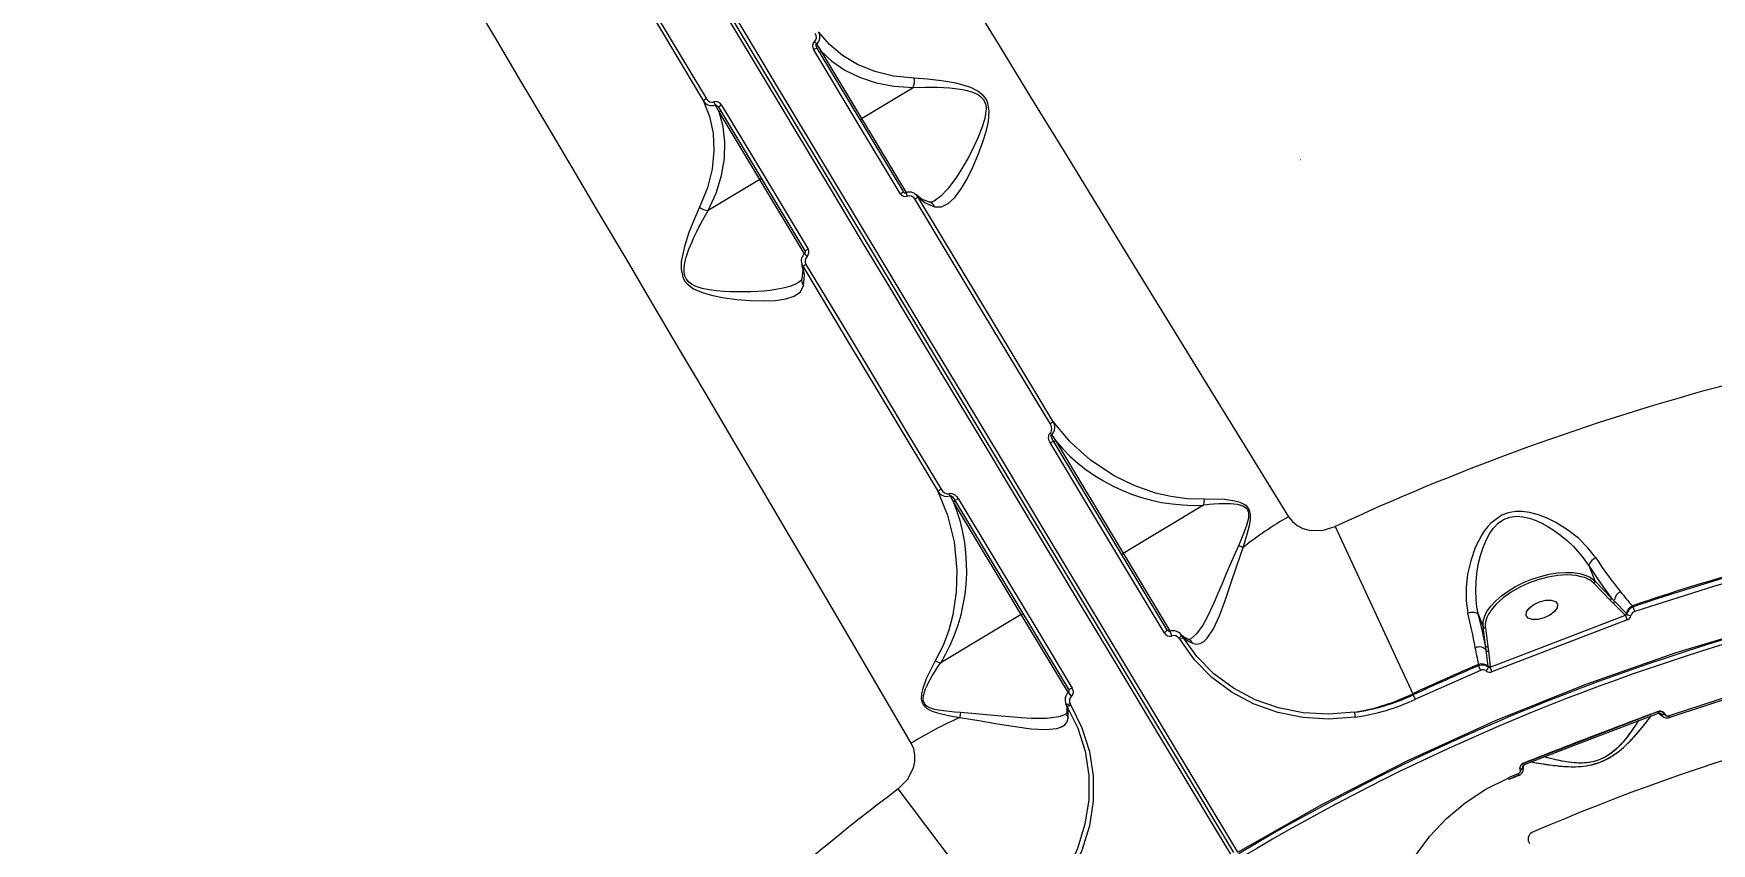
# Model space of a CAD drawing. Header units: millimetres. Extents: x -4952 to 3454, y -3329 to 3085.
# Drawn here: x -79.6 to 372.6, y -55.6 to 162.8 of the extents above; entities that cross this region are included whole.
import ezdxf

# ---------------------------------------------------------------- set-up
doc = ezdxf.new("R2010")
doc.units = ezdxf.units.MM
for name, color, linetype in [('DIKOM_ОБЪЕКТ', 7, 'Continuous'), ('DIKOM_РАЗМЕР_ЗОНА', 7, 'Continuous'), ('DIKOM_РАЗМЕР_ОБЪЕКТА', 7, 'Continuous')]:
    doc.layers.add(name, color=color, linetype=linetype)
doc.styles.add('style1', font='arial.ttf', dxfattribs={"width": 0.8})
doc.dimstyles.new('1-50', dxfattribs={"dimtxt": 300, "dimasz": 200, "dimexe": 100, "dimexo": 0, "dimgap": 100, "dimtad": 1, "dimtxsty": 'style1', "dimcen": 200, "dimclrd": 7, "dimclre": 7, "dimclrt": 7, "dimadec": 1, "dimazin": 2, "dimtfac": 1, "dimtmove": 0, "dimatfit": 2, "dimfxl": 0, "dimlwd": 25, "dimlwe": 18, "dimarcsym": 0})

# ---------------------------------------------------------------- blocks, each defined once
blk = doc.blocks.new('*D0')
at = {"layer": 'Defpoints', "color": 0, "transparency": 16777216}
for p in [(-2531.92, 1597.72), (1364.29, 1597.72), (96.74, -1272.86)]:
    blk.add_point(p, dxfattribs=at)
at = {"layer": 'DIKOM_РАЗМЕР_ОБЪЕКТА', "color": 7, "lineweight": 18, "transparency": 16777216}
for p, q in [((1364.29, 1597.72), (-2631.92, 1597.72)), ((96.74, -1272.86), (-2631.92, -1272.86))]:
    blk.add_line(p, q, dxfattribs=at)
at = {"layer": 'DIKOM_РАЗМЕР_ОБЪЕКТА', "color": 7, "lineweight": 25, "transparency": 16777216}
blk.add_line((-2531.92, -1072.86), (-2531.92, 1397.72), dxfattribs=at)
at = {"layer": 'DIKOM_РАЗМЕР_ОБЪЕКТА', "color": 7, "transparency": 16777216}
for points in [[(-2565.25, 1397.72), (-2498.58, 1397.72), (-2531.92, 1597.72)], [(-2565.25, -1072.86), (-2498.58, -1072.86), (-2531.92, -1272.86)]]:
    blk.add_solid(points, dxfattribs=at)
at = {"layer": 'DIKOM_РАЗМЕР_ОБЪЕКТА', "color": 7, "transparency": 16777216, "insert": (-2785.09, 250.69), "char_height": 300, "attachment_point": 5, "rotation": 90, "style": 'style1'}
blk.add_mtext('2900', dxfattribs=at)
blk = doc.blocks.new('*D2')
at = {"layer": 'Defpoints', "color": 0, "transparency": 16777216}
for p in [(3454.29, 651.62), (-4106.58, -381.73), (3454.29, -3228.68)]:
    blk.add_point(p, dxfattribs=at)
at = {"layer": 'DIKOM_РАЗМЕР_ЗОНА', "color": 7, "lineweight": 18, "transparency": 16777216}
for p, q in [((3454.29, 651.62), (3454.29, -3328.68)), ((-4106.58, -381.73), (-4106.58, -3328.68))]:
    blk.add_line(p, q, dxfattribs=at)
at = {"layer": 'DIKOM_РАЗМЕР_ЗОНА', "color": 7, "lineweight": 25, "transparency": 16777216}
blk.add_line((-3906.58, -3228.68), (3254.29, -3228.68), dxfattribs=at)
at = {"layer": 'DIKOM_РАЗМЕР_ЗОНА', "color": 7, "transparency": 16777216}
for points in [[(-3906.58, -3195.35), (-3906.58, -3262.01), (-4106.58, -3228.68)], [(3254.29, -3195.35), (3254.29, -3262.01), (3454.29, -3228.68)]]:
    blk.add_solid(points, dxfattribs=at)
at = {"layer": 'DIKOM_РАЗМЕР_ЗОНА', "color": 7, "transparency": 16777216, "insert": (111.64, -2975.51), "char_height": 300, "attachment_point": 5, "style": 'style1'}
blk.add_mtext('7200', dxfattribs=at)
blk = doc.blocks.new('*D3')
at = {"layer": 'Defpoints', "color": 0, "transparency": 16777216}
for p in [(-4502.26, 3085.23), (111.43, 3085.23), (-41.26, -2783.74)]:
    blk.add_point(p, dxfattribs=at)
at = {"layer": 'DIKOM_РАЗМЕР_ЗОНА', "color": 7, "lineweight": 18, "transparency": 16777216}
for p, q in [((111.43, 3085.23), (-4602.26, 3085.23)), ((-41.26, -2783.74), (-4602.26, -2783.74))]:
    blk.add_line(p, q, dxfattribs=at)
at = {"layer": 'DIKOM_РАЗМЕР_ЗОНА', "color": 7, "lineweight": 25, "transparency": 16777216}
blk.add_line((-4502.26, -2583.74), (-4502.26, 2885.23), dxfattribs=at)
at = {"layer": 'DIKOM_РАЗМЕР_ЗОНА', "color": 7, "transparency": 16777216}
for points in [[(-4535.6, 2885.23), (-4468.93, 2885.23), (-4502.26, 3085.23)], [(-4535.6, -2583.74), (-4468.93, -2583.74), (-4502.26, -2783.74)]]:
    blk.add_solid(points, dxfattribs=at)
at = {"layer": 'DIKOM_РАЗМЕР_ЗОНА', "color": 7, "transparency": 16777216, "insert": (-4755.44, 75.22), "char_height": 300, "attachment_point": 5, "rotation": 90, "style": 'style1'}
blk.add_mtext('5800', dxfattribs=at)

msp = doc.modelspace()

# ---------------------------------------------------------------- linework, layer by layer
at = {"layer": 'DIKOM_ОБЪЕКТ', "color": 7, "linetype": 'Continuous', "lineweight": 15}
for p, q in [((243.86, -58.062), (-79.394, 479.924)), ((243.86, -58.062), (-79.394, 479.924)), ((131.442, 159.988), (132.62, 158.138)), ((154.862, 120.151), (131.602, 158.862)), ((132.62, 158.138), (143.588, 139.885)), ((143.588, 139.885), (157.484, 148.234)), ((105.191, 141.657), (104.11, 143.565)), ((105.03, 142.896), (128.289, 104.185)), ((116.158, 123.403), (105.191, 141.657)), ((143.588, 139.885), (155.673, 119.772)), ((261.815, 128.829), (261.829, 128.778)), ((116.158, 123.403), (102.262, 115.054)), ((128.214, 103.34), (116.158, 123.403)), ((158.772, 118.713), (158.267, 119.309)), ((127.434, 100.784), (127.723, 100.057)), ((194.774, 54.617), (195.798, 52.993)), ((225.835, 2.032), (195.204, 53.011)), ((195.798, 52.993), (214.049, 22.617)), ((168.368, 36.512), (167.415, 38.178)), ((186.62, 6.136), (168.368, 36.512)), ((168.631, 37.045), (199.263, -13.934)), ((214.049, 22.617), (235.764, 35.665)), ((271.181, 29.816), (292.102, -15.255)), ((214.049, 22.617), (226.748, 1.483)), ((339.652, 19.136), (341.185, 15.144)), ((345.278, 9.978), (340.902, 14.516)), ((341.185, 15.144), (345.561, 10.606)), ((346.16, 9.123), (345.278, 9.978)), ((345.561, 10.606), (346.456, 9.687)), ((349.398, 5.947), (346.16, 9.123)), ((346.456, 9.687), (349.703, 6.362)), ((186.62, 6.136), (164.905, -6.911)), ((199.32, -15.001), (186.62, 6.136)), ((309.854, 6.003), (311.082, 2.803)), ((312.962, -8.09), (349.445, 5.898)), ((349.908, 4.647), (313.453, -9.33)), ((349.445, 5.898), (349.398, 5.947)), ((349.703, 6.362), (349.852, 6.208)), ((351.556, 8.204), (351.306, 8.468)), ((351.984, 6.945), (351.556, 8.204)), ((230.101, 0.132), (229.677, 0.707)), ((229.753, 0.622), (229.711, 0.645)), ((311.762, -2.302), (311.082, 2.803)), ((311.711, 2.549), (312.391, -2.556)), ((229.121, -0.287), (229.41, -0.67)), ((311.908, -3.542), (311.762, -2.302)), ((312.425, -7.814), (311.908, -3.542)), ((312.391, -2.556), (312.506, -3.739)), ((312.506, -3.739), (312.937, -7.905)), ((310.362, -8.952), (292.831, -16.747)), ((309.795, -7.389), (309.841, -7.727)), ((309.841, -7.727), (310.362, -8.952)), ((312.46, -8.075), (312.425, -7.814)), ((312.937, -7.905), (312.962, -8.09)), ((198.937, -18.593), (198.628, -17.949)), ((198.667, -18.008), (198.668, -18.056)), ((199.97, -18.36), (199.767, -17.925)), ((292.102, -15.255), (292.27, -15.54)), ((292.831, -16.747), (292.27, -15.54)), ((198.658, -20.655), (198.536, -20.737)), ((322.028, -33.955), (358.135, -20.095)), ((358.047, -20.128), (358.08, -20.169)), ((358.047, -20.128), (358.048, -20.129)), ((358.191, -20.24), (358.087, -20.113)), ((358.087, -20.113), (358.191, -20.24)), ((358.441, -20.035), (358.437, -20.03)), ((358.454, -20.493), (359.386, -21.317)), ((358.955, -20.703), (358.693, -20.484)), ((358.823, -20.53), (358.947, -20.681)), ((358.947, -20.681), (358.823, -20.53)), ((359.017, -20.796), (358.955, -20.703)), ((360.019, -20.777), (360.011, -20.756)), ((360.011, -20.756), (360.019, -20.777)), ((361.055, -21.392), (361.102, -21.429)), ((361.354, -21.671), (361.204, -21.231)), ((361.204, -21.231), (361.354, -21.671)), ((320.971, -35.411), (321.008, -35.269)), ((321.076, -35.701), (321.084, -35.723)), ((321.084, -35.723), (321.076, -35.701)), ((321.76, -34.116), (321.761, -34.123)), ((321.817, -34.934), (321.808, -34.739)), ((321.808, -34.739), (321.817, -34.934)), ((321.874, -34.618), (321.825, -34.955)), ((321.916, -35.701), (322.067, -34.46)), ((322.116, -33.927), (322.115, -33.921)), ((322.116, -33.927), (322.115, -33.921)), ((317.834, -38.007), (318.02, -38.434)), ((320.508, -36.853), (320.691, -37.28)), ((320.691, -37.28), (320.508, -36.853)), ((183.416, -80.56), (153.442, -40.928)), ((233.477, -40.903), (233.502, -40.916))]:
    msp.add_line(p, q, dxfattribs=at)
at = {"layer": 'DIKOM_ОБЪЕКТ', "color": 7, "linetype": 'Continuous', "lineweight": 15, "flags": 128}
for points in [[(56.286, 219.021), (67.281, 200.713), (78.396, 182.205), (89.63, 163.499), (100.982, 144.594)], [(56.992, 219.773), (68.242, 201.042), (79.484, 182.325), (90.678, 163.684), (101.791, 145.18)], [(156.978, -28.585), (148.992, -14.945), (140.856, -1.069), (132.585, 13.02), (124.195, 27.295), (115.702, 41.731), (108.735, 53.56), (101.683, 65.525), (94.554, 77.61), (87.357, 89.801), (80.103, 102.082), (72.802, 114.434), (65.834, 126.216), (58.823, 138.063), (51.778, 149.961), (44.712, 161.889), (37.635, 173.83)], [(103.272, 173.974), (114.082, 155.982), (124.793, 138.156), (135.377, 120.543), (143.503, 107.018), (151.609, 93.528), (159.683, 80.091), (167.713, 66.726), (175.688, 53.453), (183.598, 40.289), (191.432, 27.251), (202.251, 9.246), (212.87, -8.427), (223.263, -25.723), (233.401, -42.596), (243.26, -59.004)], [(244.973, -57.975), (235.102, -41.546), (224.95, -24.649), (214.543, -7.329), (203.909, 10.37), (193.075, 28.401), (182.07, 46.716), (170.923, 65.267), (159.665, 84.004), (148.326, 102.875), (136.937, 121.829), (129.382, 134.403), (121.758, 147.091), (114.075, 159.878), (106.343, 172.746)], [(171.413, 174.691), (180.396, 159.983), (189.316, 145.388), (198.157, 130.936), (206.901, 116.653), (215.533, 102.568), (226.567, 84.583), (237.447, 66.875), (248.142, 49.493), (258.622, 32.489)], [(157.754, 150.744), (152.21, 151.309), (147.136, 152.568), (142.515, 154.46), (138.439, 156.899), (134.935, 159.827), (132.003, 163.233)], [(154.016, 119.616), (142.421, 138.916), (130.702, 158.42)], [(131.602, 158.862), (131.354, 159.494), (131.347, 159.782), (131.381, 159.899), (131.442, 159.988)], [(132.62, 158.138), (132.54, 158.081), (132.471, 158.014), (132.416, 157.939), (132.375, 157.859), (132.352, 157.777), (132.347, 157.696), (132.36, 157.619), (132.39, 157.549)], [(132.62, 158.138), (135.603, 155.341), (139.095, 152.938), (143.045, 150.986), (147.471, 149.507), (152.312, 148.571), (157.484, 148.234)], [(163.276, 116.083), (165.144, 116.045), (166.95, 116.93), (168.701, 118.6), (170.381, 120.876), (172.011, 123.641), (173.566, 126.757), (175.037, 130.161), (176.383, 133.819), (177.155, 136.373), (177.749, 139.045), (177.978, 141.856), (177.639, 143.99), (177.202, 144.995), (176.566, 145.897), (174.893, 147.276), (173.003, 148.2), (169.049, 149.368), (165.135, 150.073), (161.364, 150.512), (157.754, 150.744)], [(101.791, 145.18), (102.153, 144.729), (102.631, 144.399), (103.194, 144.253), (103.489, 144.269), (103.768, 144.352)], [(157.492, 148.242), (160.688, 148.339), (163.988, 148.303), (167.382, 148.106), (170.839, 147.659), (172.028, 147.408), (173.167, 147.09), (174.228, 146.686), (175.068, 146.244), (175.754, 145.742), (176.376, 145.065), (176.812, 144.283), (177.054, 143.457), (177.149, 142.516), (176.816, 139.902), (176.026, 137.329), (175.014, 134.813), (173.956, 132.524), (172.534, 129.752), (171.334, 127.606), (170.062, 125.501), (168.937, 123.782), (167.824, 122.222), (166.716, 120.821), (164.938, 118.939), (163.269, 117.664)], [(100.982, 144.594), (102.612, 140.405), (103.553, 135.938), (103.793, 131.193), (103.293, 126.225), (102.023, 121.154), (99.92, 115.993)], [(102.262, 115.054), (104.391, 119.774), (105.837, 124.484), (106.611, 129.082), (106.743, 133.486), (106.262, 137.702), (105.191, 141.657)], [(104.11, 143.565), (104.219, 143.577), (104.339, 143.552), (104.59, 143.41), (105.03, 142.896)], [(105.818, 141.583), (105.771, 141.643), (105.71, 141.69), (105.636, 141.724), (105.552, 141.742), (105.462, 141.744), (105.37, 141.73), (105.278, 141.701), (105.191, 141.657)], [(105.842, 143.482), (117.562, 123.979), (129.159, 104.68)], [(143.358, 139.296), (143.315, 139.442), (143.343, 139.606), (143.439, 139.761), (143.588, 139.885)], [(116.786, 123.33), (116.677, 123.437), (116.52, 123.488), (116.338, 123.477), (116.158, 123.403)], [(194.368, 57.583), (185.447, 72.417), (176.391, 87.476), (167.214, 102.737), (157.932, 118.174)], [(161.893, 117.326), (159.726, 118.147), (158.355, 119.295)], [(195.132, 58.256), (183.091, 78.275), (170.971, 98.427), (158.772, 118.713)], [(158.772, 118.713), (160.691, 117.161), (163.276, 116.083)], [(163.422, 117.758), (162.478, 117.328), (161.838, 117.356)], [(99.92, 115.993), (98.42, 112.676), (97.036, 109.133), (95.829, 105.364), (95.005, 101.327), (94.937, 99.21), (95.378, 97.081), (95.878, 96.104), (96.567, 95.244), (98.302, 93.947), (100.891, 92.837), (103.525, 92.111), (106.134, 91.596), (109.978, 91.07), (113.681, 90.77), (117.147, 90.681), (120.346, 90.821), (123.152, 91.236), (125.446, 91.993), (127.081, 93.172), (127.931, 94.846)], [(126.573, 95.633), (125.798, 95.198), (124.247, 94.589), (122.457, 94.103), (120.446, 93.723), (118.914, 93.512), (117.214, 93.338), (115.587, 93.219), (113.76, 93.133), (112.158, 93.094), (110.111, 93.093), (108.24, 93.14), (106.35, 93.241), (104.442, 93.406), (102.521, 93.664), (100.589, 94.061), (98.703, 94.697), (97.76, 95.197), (97.012, 95.776), (96.368, 96.564), (95.956, 97.488), (95.779, 98.417), (95.765, 99.482), (95.876, 100.471), (96.069, 101.438), (96.343, 102.474), (96.69, 103.568), (97.063, 104.6), (97.469, 105.633), (97.9, 106.654), (98.312, 107.577), (98.808, 108.639), (98.908, 108.849), (99.252, 109.552), (99.757, 110.555), (100.154, 111.318), (100.482, 111.935), (102.252, 115.05)], [(128.306, 104.19), (128.383, 103.968), (128.389, 103.75), (128.331, 103.567), (128.283, 103.495), (128.226, 103.437)], [(127.405, 100.698), (127.775, 98.949), (127.483, 96.651)], [(127.931, 94.846), (128.193, 97.634), (127.723, 100.057)], [(127.723, 100.057), (139.907, 79.762), (152.011, 59.6), (164.034, 39.571)], [(128.594, 100.546), (137.866, 85.103), (147.032, 69.836), (156.077, 54.77), (164.986, 39.929)], [(127.486, 96.717), (127.257, 96.2), (126.557, 95.605)], [(194.451, 52.313), (194.137, 52.977), (193.974, 53.69), (194.023, 54.425), (194.166, 54.769), (194.409, 55.053)], [(194.409, 55.053), (194.636, 55.313), (194.772, 55.63), (194.817, 56.31), (194.662, 56.969), (194.368, 57.583)], [(195.204, 53.011), (194.795, 53.886), (194.705, 54.308), (194.714, 54.488), (194.736, 54.56), (194.774, 54.617)], [(235.988, 37.212), (231.358, 37.306), (226.945, 37.889), (222.794, 38.858), (217.002, 40.893), (211.664, 43.516), (205.279, 47.756), (199.773, 52.684), (195.132, 58.256)], [(225.152, 1.211), (215.087, 17.964), (204.846, 35.012), (194.451, 52.313)], [(195.568, 52.404), (195.537, 52.474), (195.524, 52.551), (195.53, 52.632), (195.553, 52.714), (195.593, 52.794), (195.649, 52.869), (195.718, 52.936), (195.798, 52.993)], [(164.034, 39.571), (166.775, 32.856), (168.541, 25.682), (169.287, 18.054), (169.097, 12.108), (168.174, 6.04), (167.081, 1.919), (165.524, -2.251), (163.434, -6.383)], [(164.986, 39.929), (165.387, 39.385), (165.896, 38.937), (166.518, 38.656), (166.863, 38.627), (167.201, 38.704)], [(167.201, 38.704), (167.55, 38.786), (167.94, 38.75), (168.612, 38.447), (169.165, 37.966), (169.601, 37.382)], [(167.415, 38.178), (167.483, 38.184), (167.559, 38.17), (167.721, 38.093), (168.052, 37.815), (168.631, 37.045)], [(168.996, 36.438), (168.949, 36.498), (168.887, 36.545), (168.813, 36.579), (168.73, 36.597), (168.64, 36.599), (168.547, 36.585), (168.456, 36.556), (168.368, 36.512)], [(169.601, 37.382), (179.997, 20.081), (190.241, 3.035), (200.308, -13.717)], [(235.773, 35.673), (235.947, 36.39), (235.988, 37.212)], [(246.393, 24.183), (247.328, 27.108), (248.108, 30.091), (248.354, 31.616), (248.369, 33.154), (248.218, 33.909), (247.914, 34.607), (247.455, 35.199), (246.88, 35.668), (245.569, 36.302), (244.192, 36.685), (241.402, 37.088), (235.988, 37.212)], [(235.764, 35.665), (235.77, 35.669), (235.772, 35.671), (235.773, 35.673)], [(235.773, 35.673), (237.382, 35.849), (238.427, 35.938), (239.902, 36.026), (241.134, 36.062), (242.159, 36.058), (243.072, 36.023), (243.871, 35.96), (244.814, 35.831), (245.717, 35.62), (246.532, 35.299), (247.131, 34.893), (247.55, 34.387), (247.8, 33.768), (247.864, 33.409), (247.888, 33.018), (247.814, 32.101), (247.612, 31.136), (247.325, 30.155), (246.702, 28.417), (245.957, 26.591), (245.119, 24.668)], [(258.622, 32.489), (259.665, 31.167), (260.991, 30.1), (262.521, 29.328), (264.202, 28.854), (267.736, 28.792), (271.181, 29.816)], [(341.447, 21.388), (339.324, 24.121), (336.753, 26.662), (333.853, 28.95), (330.659, 30.954), (328.373, 32.096), (325.985, 33.024), (323.575, 33.658), (321.611, 33.912), (319.765, 33.892), (317.858, 33.551), (316.087, 32.874), (313.195, 30.782), (312.317, 29.834), (311.482, 28.761), (310.691, 27.564), (308.974, 24.168), (307.726, 20.581), (306.898, 16.941), (306.472, 13.292), (306.483, 9.776), (306.98, 6.45)], [(309.854, 6.003), (309.427, 8.076), (309.178, 10.261), (309.096, 12.571), (309.169, 14.797), (309.397, 17.165), (309.786, 19.56), (310.368, 22.039), (311.051, 24.2), (311.955, 26.369), (312.873, 28.05), (313.846, 29.423), (315.096, 30.72), (316.572, 31.735), (318.255, 32.378), (320.033, 32.606), (321.826, 32.476), (323.571, 32.074), (325.148, 31.519), (326.89, 30.723), (328.319, 29.94), (329.961, 28.907), (331.888, 27.512), (333.784, 25.937), (335.403, 24.41), (337.714, 21.847), (339.652, 19.136)], [(213.82, 22.029), (213.776, 22.175), (213.804, 22.338), (213.9, 22.493), (214.049, 22.617)], [(245.119, 24.668), (243.949, 21.999), (242.843, 19.411), (241.773, 16.86), (240.671, 14.219), (239.627, 11.745), (238.631, 9.456), (237.555, 7.113), (236.517, 5.042), (235.509, 3.26), (233.829, 0.909), (232.182, -0.534)], [(232.798, -1.659), (233.825, -1.876), (234.826, -1.709), (235.778, -1.181), (236.69, -0.317), (238.402, 2.27), (240.005, 5.773), (241.546, 9.902), (243.099, 14.479), (244.694, 19.26), (246.393, 24.183)], [(244.973, -57.975), (267.594, -45.114), (290.769, -33.28), (314.45, -22.496), (338.591, -12.783), (363.142, -4.161), (388.055, 3.353), (413.28, 9.743), (438.765, 14.998), (464.46, 19.105), (490.313, 22.058), (516.273, 23.85), (542.287, 24.478)], [(417.124, 25.01), (395.188, 19.812), (373.464, 13.788), (351.984, 6.945)], [(339.652, 19.136), (342.679, 14.584), (345.561, 10.606)], [(311.183, 4.603), (311.439, 5.456), (312.123, 6.873), (313.128, 8.31), (314.43, 9.734), (316.001, 11.116), (317.807, 12.424), (319.809, 13.63), (321.962, 14.708), (324.219, 15.633), (326.532, 16.386), (328.848, 16.95), (331.119, 17.313), (333.293, 17.467), (335.323, 17.409), (337.165, 17.139), (338.779, 16.664), (339.549, 16.322)], [(337.466, 16.299), (336.11, 16.611), (333.756, 16.774), (331.172, 16.623), (328.49, 16.173), (325.844, 15.466), (323.346, 14.561), (320.946, 13.458), (318.608, 12.122), (316.457, 10.591), (314.616, 8.928), (313.184, 7.212), (312.984, 6.861)], [(339.549, 16.322), (340.128, 15.994), (341.185, 15.144)], [(327.486, 5.183), (325.82, 4.771), (324.315, 4.752), (323.201, 5.131), (322.648, 5.849), (322.739, 6.796), (323.462, 7.829), (324.705, 8.791), (326.28, 9.534)], [(326.28, 9.534), (327.946, 9.946), (329.451, 9.964), (330.565, 9.586), (331.118, 8.868), (331.026, 7.921), (330.304, 6.888), (329.061, 5.926), (327.486, 5.183)], [(187.247, 6.062), (187.139, 6.17), (186.981, 6.221), (186.799, 6.209), (186.62, 6.136)], [(309.854, 6.003), (309.696, 6.212), (309.458, 6.385), (309.148, 6.517), (308.777, 6.603), (308.359, 6.64), (307.909, 6.626), (307.444, 6.562), (306.98, 6.45)], [(311.762, -2.302), (310.899, 1.651), (309.854, 6.003)], [(311.082, 2.803), (311.089, 4.089), (311.183, 4.603)], [(225.152, 1.211), (225.317, 1.317), (225.469, 1.431), (225.602, 1.549), (225.71, 1.665), (225.79, 1.776), (225.839, 1.876), (225.854, 1.963), (225.835, 2.032)], [(226.671, 1.54), (226.643, 1.531), (226.61, 1.524), (226.525, 1.522), (226.303, 1.584), (225.854, 1.968)], [(229.121, -0.287), (229.273, -0.145), (229.41, 0.004), (229.527, 0.154), (229.619, 0.299), (229.682, 0.432), (229.714, 0.547), (229.712, 0.64), (229.677, 0.707)], [(230.101, 0.132), (230.105, 0.058), (230.08, -0.031), (230.025, -0.131), (229.943, -0.238), (229.836, -0.35), (229.709, -0.462), (229.566, -0.57), (229.41, -0.67)], [(231.697, -0.618), (230.507, -0.012), (229.611, 0.775)], [(230.101, 0.132), (231.293, -0.876), (232.798, -1.659)], [(276.381, -20.263), (269.408, -20.798), (262.571, -20.411), (255.957, -19.108), (249.639, -16.885), (243.821, -13.804), (238.529, -9.871), (233.942, -5.21), (230.101, 0.132)], [(276.637, -21.561), (269.517, -22.099), (262.536, -21.693), (255.786, -20.351), (249.341, -18.069), (243.407, -14.914), (238.009, -10.89), (233.33, -6.127), (229.41, -0.67)], [(232.064, -0.603), (231.757, -0.662), (231.627, -0.59)], [(163.434, -6.383), (161.001, -11.222), (160.048, -13.874), (159.74, -15.27), (159.683, -16.725), (159.828, -17.453), (160.135, -18.136), (160.609, -18.733), (161.204, -19.22), (162.57, -19.928), (164.032, -20.427), (167.031, -21.139), (170.053, -21.687)], [(170.223, -20.335), (168.607, -20.212), (167.275, -20.092), (165.665, -19.909), (164.342, -19.706), (163.342, -19.498), (162.394, -19.224), (161.55, -18.859), (160.93, -18.429), (160.5, -17.918), (160.25, -17.31), (160.19, -16.964), (160.173, -16.591), (160.272, -15.721), (160.51, -14.824), (160.838, -13.931), (161.158, -13.196), (161.555, -12.374), (162.034, -11.466), (162.643, -10.396), (163.414, -9.134), (163.983, -8.254), (164.893, -6.916)], [(163.434, -6.383), (164.179, -6.733), (164.893, -6.916)], [(198.6, -17.859), (198.874, -19.019), (198.85, -20.354)], [(198.628, -17.949), (198.671, -18.011), (198.752, -18.056), (198.869, -18.083), (199.016, -18.089), (199.187, -18.076), (199.375, -18.043), (199.571, -17.992), (199.767, -17.925)], [(199.263, -13.934), (199.315, -13.984), (199.398, -14.011), (199.51, -14.015), (199.645, -13.997), (199.799, -13.955), (199.965, -13.893), (200.137, -13.813), (200.308, -13.717)], [(199.31, -13.981), (199.438, -14.559), (199.388, -14.784), (199.347, -14.857), (199.325, -14.883), (199.304, -14.903)], [(170.053, -21.687), (175.198, -22.498), (180.167, -23.335), (184.938, -24.112), (189.306, -24.689), (193.153, -24.919), (196.24, -24.622), (197.431, -24.222), (198.345, -23.629), (198.962, -22.824), (199.252, -21.815)], [(198.536, -20.737), (198.402, -20.828), (197.598, -21.194), (196.646, -21.485), (193.498, -21.907), (192.231, -21.949), (190.858, -21.946), (189.381, -21.902), (186.599, -21.741), (183.529, -21.493), (180.187, -21.186), (175.27, -20.735), (170.223, -20.335)], [(198.937, -18.593), (201.87, -24.539), (203.826, -30.791), (204.803, -37.275), (204.784, -43.905), (203.781, -50.476), (201.808, -56.969), (198.94, -63.168), (195.218, -69.031)], [(199.97, -18.36), (202.966, -24.43), (204.971, -30.812), (205.977, -37.43), (205.97, -44.199), (204.959, -50.91), (202.956, -57.542), (200.038, -63.876), (196.244, -69.866)], [(198.859, -20.279), (198.86, -20.428), (198.665, -20.671)], [(199.97, -18.36), (199.808, -18.45), (199.645, -18.526), (199.487, -18.586), (199.338, -18.627), (199.205, -18.649), (199.091, -18.651), (199.001, -18.632), (198.937, -18.593)], [(199.252, -21.815), (199.268, -20.119), (198.937, -18.593)], [(322.188, -34.392), (338.501, -28.037), (358.309, -20.526)], [(323.925, -33.587), (323.978, -33.6), (325.447, -33.886), (327.353, -34.21), (329.66, -34.543), (331.443, -34.746), (333.391, -34.895), (335.443, -34.945), (337.205, -34.877), (338.918, -34.685), (340.813, -34.297), (342.627, -33.717), (344.367, -32.938), (346.039, -31.961), (347.444, -30.958), (348.803, -29.83), (351.025, -27.671), (352.85, -25.647), (354.346, -23.851), (355.556, -22.321), (356.449, -21.135), (356.48, -21.091)], [(352.943, -22.448), (352.928, -22.474), (352.161, -23.701), (351.332, -24.946), (350.314, -26.367), (349.249, -27.723), (347.974, -29.163), (346.771, -30.33), (345.554, -31.324), (344.056, -32.296), (342.379, -33.082), (340.61, -33.611), (339.744, -33.775), (338.849, -33.886), (337.282, -33.957), (335.61, -33.892), (334.15, -33.737), (332.787, -33.524), (331.614, -33.296), (330.317, -33.005), (328.872, -32.635), (327.524, -32.249), (327.463, -32.229)], [(358.135, -20.095), (358.712, -19.982), (359.271, -20.066), (359.728, -20.337), (359.895, -20.531), (360.011, -20.756)], [(358.311, -20.523), (358.311, -20.53), (358.298, -20.504), (358.273, -20.445), (358.237, -20.355), (358.19, -20.237), (358.135, -20.095)], [(358.87, -20.562), (358.911, -20.611), (358.947, -20.681)], [(360.011, -20.756), (359.846, -20.807), (359.682, -20.842), (359.521, -20.86), (359.371, -20.859), (359.234, -20.839), (359.116, -20.803), (359.019, -20.749), (358.947, -20.681)], [(358.947, -20.681), (359.019, -20.749), (359.116, -20.803), (359.234, -20.839), (359.371, -20.859), (359.521, -20.86), (359.682, -20.842), (359.846, -20.807), (360.011, -20.756)], [(360.019, -20.777), (359.854, -20.829), (359.69, -20.864), (359.529, -20.881), (359.379, -20.88), (359.242, -20.861), (359.124, -20.824), (359.027, -20.771), (358.955, -20.703)], [(359.741, -20.353), (359.785, -20.374), (359.897, -20.464)], [(153.442, -40.928), (155.96, -38.372), (157.566, -35.223), (157.936, -33.526), (157.975, -31.802), (157.66, -30.141), (156.978, -28.585)], [(321.817, -34.934), (321.809, -35.033), (321.773, -35.137), (321.709, -35.244), (321.621, -35.35), (321.509, -35.451), (321.379, -35.545), (321.233, -35.63), (321.076, -35.701)], [(321.076, -35.701), (321.233, -35.63), (321.379, -35.545), (321.509, -35.451), (321.621, -35.35), (321.709, -35.244), (321.773, -35.137), (321.809, -35.033), (321.817, -34.934)], [(321.825, -34.955), (321.817, -35.054), (321.781, -35.159), (321.718, -35.265), (321.629, -35.371), (321.518, -35.472), (321.387, -35.567), (321.241, -35.651), (321.084, -35.723)], [(321.084, -35.723), (321.241, -35.651), (321.387, -35.567), (321.518, -35.472), (321.629, -35.371), (321.718, -35.265), (321.781, -35.159), (321.817, -35.054), (321.825, -34.955)], [(321.817, -34.934), (321.796, -34.854), (321.795, -34.82)], [(287.998, -97.489), (286.282, -92.478), (285.357, -87.122), (285.243, -81.537), (285.95, -75.798), (287.48, -70.028), (289.805, -64.362), (292.9, -58.888), (296.726, -53.712), (301.213, -48.951), (306.265, -44.71), (311.839, -41.035), (317.834, -38.007)], [(233.679, -41.118), (233.575, -40.983), (233.467, -40.89)], [(233.579, -40.84), (233.608, -40.963), (233.679, -41.118)]]:
    msp.add_lwpolyline(points, dxfattribs=at)
at = {"layer": 'DIKOM_ОБЪЕКТ', "color": 7, "linetype": 'Continuous', "lineweight": 15}
for centre, radius, start, end in [((129.769, 161.822), 1.653, 313.59851, 36.02009), ((129.835, 161.932), 2.528, 309.46666, 30.974), ((132.006, 159.452), 1.663, 131.32934, 218.36332), ((132.714, 155.62), 3.447, 108.81661, 125.68988), ((88.955, 126.725), 53.959, 38.05729, 38.96814), ((153.501, 149.909), 4.334, 337.05622, 11.09999), ((103.401, 142.005), 3.56, 116.88387, 132.80544), ((157.478, 148.25), 0.0167, 291.29276, 329.76786), ((103.14, 145.871), 2.508, 210.61355, 292.75444), ((104.274, 142.702), 1.751, 26.45408, 106.8028), ((153.426, 165.463), 53.959, 203.03186, 203.94359), ((107.37, 140.392), 3.447, 116.31011, 132.76171), ((148.047, 130.103), 12.068, 299.64887, 304.38394), ((155.406, 120.392), 1.592, 209.20057, 289.73359), ((155.387, 120.438), 0.615, 209.08013, 285.58238), ((156.487, 117.429), 2.609, 44.26437, 110.99816), ((104.578, 98.32), 55.337, 21.84019, 22.90567), ((156.493, 117.362), 1.652, 29.4172, 109.42153), ((152.736, 127.31), 10.51, 299.62773, 305.05157), ((102.653, 119.357), 4.334, 230.90001, 264.68302), ((102.25, 115.072), 0.0225, 274.73759, 304.19463), ((161.383, 115.369), 2.023, 20.67209, 76.30019), ((122.702, 114.875), 12.068, 297.58326, 302.35113), ((127.821, 103.818), 1.592, 311.71163, 32.80099), ((129.931, 101.472), 2.61, 130.77473, 197.68248), ((122.967, 109.422), 10.51, 296.91052, 302.37227), ((171.17, 138.333), 55.336, 219.09829, 220.15982), ((129.986, 101.435), 1.652, 132.01237, 212.58412), ((129.451, 96.182), 2.023, 164.31847, 221.32791), ((543.286, -556.39), 646.281, 96.100221, 114.899779), ((193.644, 59.261), 1.827, 293.34635, 324.5235), ((208.888, 66.764), 18.622, 218.96969, 220.71904), ((192.753, 56.617), 2.889, 314.3793, 34.57594), ((193.908, 53.749), 1.535, 290.71806, 327.57388), ((233.275, 84.505), 48.965, 220.05797, 272.91386), ((163.845, 41.356), 1.827, 275.92537, 308.65365), ((166.513, 40.691), 2.721, 204.32493, 289.35941), ((122.951, 18.215), 48.965, 328.96328, 21.94203), ((150.063, 31.419), 18.622, 21.28436, 23.03031), ((168.588, 38.535), 1.535, 271.61417, 311.28194), ((313.344, -61.295), 108.581, 120.26326, 128.06811), ((232.018, -11.694), 38.65, 68.16517, 70.18476), ((543.286, -556.39), 580.367, 90.098554, 120.901446), ((543.286, -556.39), 579.133, 90.098848, 120.901152), ((543.286, -556.39), 579.133, 90.098848, 120.901152), ((543.286, -556.39), 596.591, 102.228529, 108.771471), ((543.286, -556.39), 596.261, 102.243131, 108.756869), ((342.603, 18.505), 3.106, 111.85776, 161.82316), ((433.399, 81.305), 109.751, 213.08876, 218.99757), ((336.374, 10.027), 6.376, 44.75626, 80.13726), ((340.677, 15.001), 0.534, 294.84378, 18.2518), ((345.054, 10.463), 0.534, 294.84378, 18.2518), ((345.906, 9.62), 0.558, 297.06797, 9.66018), ((349.317, 9.625), 2.9, 114.73524, 170.60051), ((399.539, 52.097), 65.059, 217.75895, 222.15218), ((142.434, -33.598), 169.349, 10.47392, 13.67919), ((317.564, 3.124), 5.911, 140.78894, 188.06502), ((349.141, 6.457), 0.572, 296.7941, 349.74997), ((349.416, 6.371), 0.474, 273.55996, 336.85574), ((401.691, 24.546), 55.475, 199.64427, 201.02017), ((352.521, 5.871), 2.866, 115.06891, 169.41616), ((352.485, 5.669), 2.7, 110.12784, 167.27536), ((350.951, 7.506), 1.718, 230.23683, 269.05898), ((349.408, 6.125), 1.561, 288.69959, 346.03578), ((352.439, 5.449), 1.563, 106.90748, 165.91473), ((226.758, 2.008), 1.793, 206.41459, 284.71234), ((227.569, -0.957), 2.675, 36.79248, 109.61516), ((221.08, -1.577), 6.415, 17.02904, 29.35564), ((227.746, -1.293), 1.704, 36.18362, 108.23765), ((311.531, 3.025), 0.509, 208.12626, 290.74801), ((231.104, -2.354), 1.832, 22.29703, 71.87698), ((309.963, -5.359), 2.708, 44.10274, 111.708), ((261.749, -14.027), 48.519, 8.01088, 13.32617), ((312.211, -2.08), 0.509, 208.12626, 290.74801), ((312.337, -3.234), 0.533, 216.46487, 288.48877), ((543.286, -556.39), 565.287, 102.20971, 108.79029), ((543.286, -556.39), 565.287, 102.20971, 108.79029), ((543.286, -556.39), 564.822, 102.20971, 108.79029), ((543.286, -556.39), 564.822, 102.20971, 108.79029), ((164.892, -6.893), 0.0232, 273.12053, 305.33304), ((543.286, -556.39), 596.591, 113.040116, 114.899779), ((543.286, -556.39), 596.261, 113.048769, 114.89662), ((310.739, -9.969), 2.748, 52.12854, 110.08989), ((310.865, -10.15), 2.63, 52.66848, 112.91952), ((311.004, -10.343), 1.533, 52.89348, 114.78058), ((310.905, -7.921), 1.586, 310.18776, 348.59789), ((312.763, -7.385), 0.548, 231.91801, 288.51995), ((312.717, -7.708), 0.453, 235.45451, 302.61859), ((256.064, -31.339), 61.465, 20.98167, 22.22652), ((312.852, -7.925), 1.529, 232.83265, 293.15405), ((543.286, -556.39), 549.248, 97.49515, 113.50485), ((543.286, -556.39), 549.248, 97.49515, 113.50485), ((201.203, -16.893), 2.769, 133.27463, 203.72421), ((204.681, -11.43), 6.415, 213.04433, 224.97121), ((201.425, -17.209), 1.806, 135.20229, 203.35795), ((198.984, -14.773), 1.693, 313.18908, 38.57448), ((267.536, 34.657), 55.63, 279.14875, 296.20543), ((268.364, 35.757), 56.595, 278.14347, 294.98687), ((268.521, 35.346), 57.486, 278.11654, 295.01679), ((214.094, -120.931), 108.581, 113.9291, 121.73674), ((208.479, -25.837), 38.65, 171.81524, 173.83169), ((200.931, -20.582), 2.083, 171.70051, 216.28629), ((271.935, -21.785), 4.707, 2.72341, 19.17684), ((362.021, -18.79), 4.099, 198.56264, 205.21035), ((358.578, -21.012), 0.55, 57.31877, 118.9274), ((359.457, -19.331), 1.551, 265.18069, 291.22876), ((360.671, -19.791), 2, 228.17605, 289.95454), ((360.832, -20.391), 0.919, 207.77897, 293.87306), ((320.22, -35.979), 0.92, 288.20159, 20.08661), ((319.941, -35.427), 1.999, 292.02831, 352.11493), ((322.424, -35.324), 1.425, 106.13413, 198.92713), ((322.312, -34.933), 0.55, 103.0726, 160.87002), ((316.224, -36.348), 6.278, 18.20297, 22.40099), ((318.278, -35.582), 4.088, 16.96807, 23.44537), ((543.286, -556.39), 565.287, 113.20971, 113.50485), ((543.286, -556.39), 565.287, 113.20971, 113.50485), ((543.286, -556.39), 564.88, 113.20971, 113.50485), ((543.286, -556.39), 564.88, 113.20971, 113.50485), ((543.286, -556.39), 564.822, 113.20971, 113.50485), ((543.286, -556.39), 564.822, 113.20971, 113.50485), ((543.286, -556.39), 646.281, 127.100221, 145.899779), ((325.23, -54.45), 2.03, 119.47926, 216.0891)]:
    msp.add_arc(centre, radius, start, end, dxfattribs=at)
for points, knots in [([(358.135, -20.095), (351.378, -22.639), (339.313, -27.181), (327.31, -31.885), (322.028, -33.955)], [0, 0, 0, 0, 0.559995, 1, 1, 1, 1]), ([(324.146, -33.629), (324.224, -33.647), (324.732, -33.767), (326.548, -34.087), (329.067, -34.482), (331.653, -34.782), (334.02, -34.952), (336.656, -34.96), (339.571, -34.658), (342.663, -33.817), (345.531, -32.38), (347.907, -30.654), (349.872, -28.878), (351.524, -27.163), (353.253, -25.202), (354.864, -23.218), (356, -21.765), (356.297, -21.336), (356.341, -21.272)], [0, 0, 0, 0, 0.0171261, 0.1124802, 0.2076601, 0.2655533, 0.3233711, 0.3818087, 0.4405357, 0.4996878, 0.5588731, 0.6176439, 0.6762131, 0.7344225, 0.792266, 0.8878384, 0.983364, 1, 1, 1, 1]), ([(352.854, -22.594), (352.366, -23.374), (351.509, -24.74), (349.826, -27.058), (348.178, -29.014), (346.396, -30.717), (344.572, -32.07), (342.411, -33.156), (340.08, -33.786), (337.822, -33.994), (335.371, -33.918), (332.829, -33.565), (330.112, -32.977), (328.324, -32.511), (327.618, -32.277), (327.617, -32.277)], [0, 0, 0, 0, 0.1263681, 0.2215688, 0.3160857, 0.3784356, 0.4398391, 0.5003446, 0.5608257, 0.6221829, 0.6845436, 0.778559, 0.8736832, 0.9997717, 1, 1, 1, 1]), ([(360.011, -20.756), (359.918, -20.59), (359.731, -20.258), (359.197, -20.009), (358.64, -19.953), (358.303, -20.048), (358.135, -20.095)], [0, 0, 0, 0, 0.2797809, 0.559625, 0.7797346, 1, 1, 1, 1]), ([(358.955, -20.703), (359.065, -20.939), (359.204, -21.236), (359.498, -21.379), (359.558, -21.408)], [0, 0, 0, 0, 0.7953838, 1, 1, 1, 1]), ([(361.204, -21.231), (361.065, -21.263), (360.788, -21.326), (360.415, -21.224), (360.148, -21.031), (360.062, -20.862), (360.019, -20.777)], [0, 0, 0, 0, 0.2787485, 0.5585837, 0.7792918, 1, 1, 1, 1]), ([(321.084, -35.723), (321.113, -35.841), (321.169, -36.077), (321.036, -36.425), (320.804, -36.696), (320.606, -36.801), (320.508, -36.853)], [0, 0, 0, 0, 0.2797673, 0.559852, 0.7798294, 1, 1, 1, 1]), ([(320.976, -35.414), (320.986, -35.311), (320.996, -35.2), (321.024, -35.141), (321.026, -35.137)], [0, 0, 0, 0, 0.9306697, 1, 1, 1, 1]), ([(322.028, -33.955), (321.83, -34.059), (321.435, -34.265), (321.092, -34.765), (320.964, -35.269), (321.039, -35.557), (321.076, -35.701)], [0, 0, 0, 0, 0.279515, 0.5589463, 0.7793103, 1, 1, 1, 1]), ([(321.841, -35.96), (321.88, -35.817), (321.973, -35.479), (321.88, -35.147), (321.825, -34.955)], [0, 0, 0, 0, 0.4223479, 1, 1, 1, 1])]:
    msp.add_open_spline(points, degree=3, knots=knots, dxfattribs=at)
for points in [[(358.955, -20.703), (358.686, -20.483)], [(358.874, -20.564), (358.947, -20.681)], [(359.78, -20.397), (359.897, -20.464)], [(360.923, -21.278), (361.102, -21.425)], [(321.817, -34.934), (321.799, -34.771)], [(321.87, -34.624), (321.825, -34.955)]]:
    msp.add_open_spline(points, degree=1, dxfattribs=at)

# ---------------------------------------------------------------- dimensions: what is measured, and where the dimension line sits
at = {"layer": 'DIKOM_РАЗМЕР_ЗОНА'}
dim = msp.add_linear_dim(base=(-4502.263, 3085.229), p1=(-41.264, -2783.739), p2=(111.434, 3085.229), angle=90, text='5800', dimstyle='1-50', dxfattribs=at)
dim.commit()
dim.dimension.update_dxf_attribs({"geometry": '*D3', "text_midpoint": (-4502.263, 75.219), "dimtype": 160})
dim = msp.add_linear_dim(base=(3454.29, -3228.679), p1=(-4106.578, -381.726), p2=(3454.29, 651.616), text='7200', dimstyle='1-50', dxfattribs=at)
dim.commit()
dim.dimension.update_dxf_attribs({"geometry": '*D2', "text_midpoint": (111.645, -3228.679), "dimtype": 160})
at = {"layer": 'DIKOM_РАЗМЕР_ОБЪЕКТА'}
dim = msp.add_linear_dim(base=(-2531.915, 1597.721), p1=(96.736, -1272.855), p2=(1364.286, 1597.721), angle=90, text='2900', dimstyle='1-50', dxfattribs=at)
dim.commit()
dim.dimension.update_dxf_attribs({"geometry": '*D0', "text_midpoint": (-2531.915, 250.694), "dimtype": 160})

doc.saveas('drawing.dxf')
